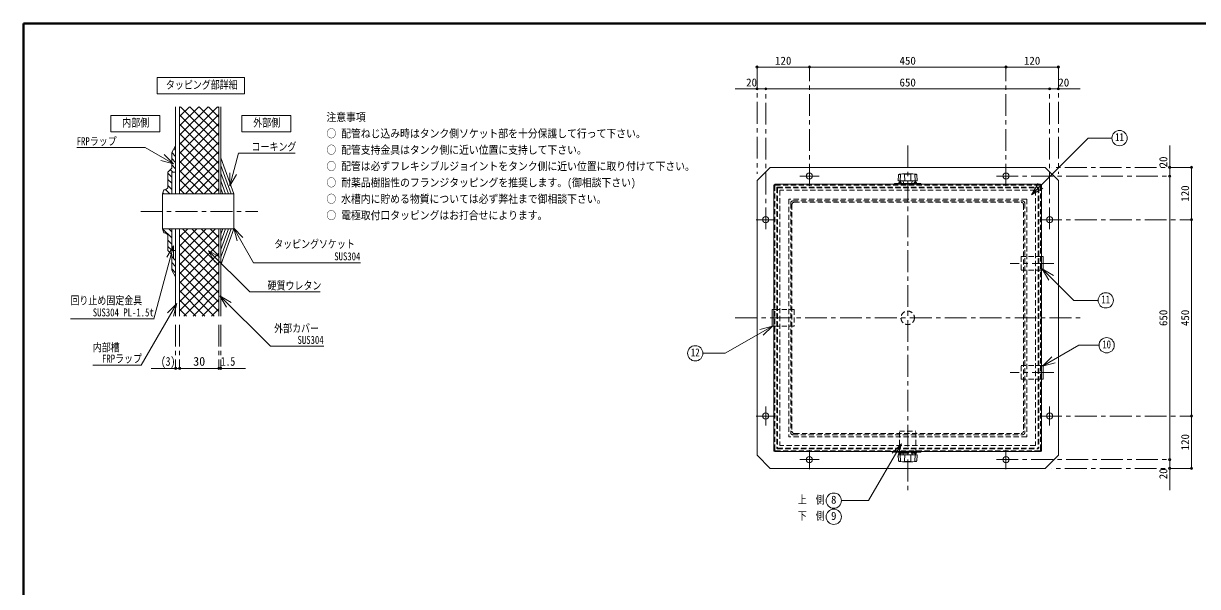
# Model space of a CAD drawing. Units: millimetres at full size, sheet at 1:10; some dimension numbers follow another scale. Extents: x -2123 to 1927, y -1358 to 1452.
# Drawn here: x -2123 to 566, y 161 to 1452 of the extents above; entities that cross this region are included whole.
import ezdxf
from ezdxf.enums import TextEntityAlignment as Align

# ---------------------------------------------------------------- set-up
doc = ezdxf.new("R2010")
doc.units = ezdxf.units.MM
doc.header["$LTSCALE"] = 10
doc.header["$PDMODE"] = 32
doc.header["$PDSIZE"] = 5
doc.linetypes.add('CHAIN1', pattern=[8, 5, -1, 1, -1])
doc.linetypes.add('DASHED1', pattern=[1.8, 1.2, -0.6])
doc.layers.add('0-0', color=7, linetype='Continuous', lineweight=18)
doc.styles.add('ＭＳ ゴシック', font='')
doc.styles.get('ＭＳ ゴシック').set_extended_font_data('MS Gothic')

msp = doc.modelspace()

# ---------------------------------------------------------------- linework, layer by layer
at = {"layer": '0-0', "color": 1, "lineweight": 40}
for p in [(-2122.8, -1358.09), (1927.2, 1451.91)]:
    msp.add_line(p, (-2122.8, 1451.91), dxfattribs=at)
at = {"layer": '0-0', "color": 4, "lineweight": 9}
for p, q in [((-442.8, 1351.91), (-322.8, 1351.91)), ((-322.8, 1351.91), (127.2, 1351.91)), ((127.2, 1351.91), (247.2, 1351.91)), ((-492.8, 1301.91), (-422.8, 1301.91)), ((-422.8, 1301.91), (227.2, 1301.91)), ((297.2, 1301.91), (227.2, 1301.91)), ((-1765.3, 1174.59), (-1678.81, 1261.08)), ((-1765.3, 1195.8), (-1700.02, 1261.08)), ((-1765.3, 1217.02), (-1721.24, 1261.08)), ((-1765.3, 1238.23), (-1742.45, 1261.08)), ((-1765.3, 1259.44), (-1763.66, 1261.08)), ((-1765.3, 1153.38), (-1675.3, 1243.38)), ((-1765.3, 1242.34), (-1675.3, 1152.34)), ((-1762.82, 1261.08), (-1675.3, 1173.56)), ((-1741.61, 1261.08), (-1675.3, 1194.77)), ((-1720.4, 1261.08), (-1675.3, 1215.98)), ((-1699.18, 1261.08), (-1675.3, 1237.2)), ((-1677.97, 1261.08), (-1675.3, 1258.41)), ((-1765.3, 1132.16), (-1675.3, 1222.16)), ((-1765.3, 1221.13), (-1675.3, 1131.13)), ((-1765.3, 1110.95), (-1675.3, 1200.95)), ((-1765.3, 1199.92), (-1675.3, 1109.92)), ((-1778, 1164.92), (-1774.3, 1161.22)), ((-1765.3, 1089.74), (-1675.3, 1179.74)), ((-1765.3, 1178.7), (-1675.3, 1088.7)), ((-1765.3, 1068.52), (-1675.3, 1158.52)), ((-1765.3, 1157.49), (-1675.3, 1067.49)), ((502.2, 1171.91), (502.2, 1101.91)), ((-1783.3, 1156.08), (-1774.3, 1147.08)), ((-1783.3, 1141.94), (-1774.3, 1132.94)), ((-1765.3, 1136.28), (-1690.1, 1061.08)), ((-1751.53, 1061.08), (-1675.3, 1137.31)), ((-1792.3, 1108.51), (-1783.3, 1099.51)), ((-1786.51, 1116.87), (-1780.73, 1111.08)), ((-1783.3, 1127.8), (-1774.3, 1118.8)), ((-1765.3, 1115.06), (-1711.32, 1061.08)), ((-1730.32, 1061.08), (-1675.3, 1116.1)), ((-442.8, 1091.91), (-412.8, 1121.91)), ((217.2, 1121.91), (-412.8, 1121.91)), ((217.2, 1121.91), (247.2, 1091.91)), ((552.2, 1001.91), (552.2, 1121.91)), ((-1792.3, 1094.37), (-1783.3, 1085.37)), ((-1792.3, 1080.23), (-1783.3, 1071.23)), ((-1765.3, 1093.85), (-1732.53, 1061.08)), ((-1709.11, 1061.08), (-1675.3, 1094.88)), ((-442.8, 461.91), (-442.8, 1091.91)), ((247.2, 461.91), (247.2, 1091.91)), ((502.2, 451.91), (502.2, 1101.91)), ((-1803.59, 1063.23), (-1801.44, 1061.08)), ((-1796.8, 1070.58), (-1787.3, 1061.08)), ((-1765.3, 1072.64), (-1753.74, 1061.08)), ((-1687.89, 1061.08), (-1675.3, 1073.67)), ((552.2, 551.91), (552.2, 1001.91)), ((-1804.3, 981.08), (-1783.3, 960.08)), ((-1790.16, 981.08), (-1783.3, 974.22)), ((-1765.3, 898.82), (-1683.04, 981.08)), ((-1765.3, 920.03), (-1704.25, 981.08)), ((-1765.3, 941.24), (-1725.47, 981.08)), ((-1765.3, 962.46), (-1746.68, 981.08)), ((-1758.6, 981.08), (-1675.3, 897.79)), ((-1737.38, 981.08), (-1675.3, 919)), ((-1716.17, 981.08), (-1675.3, 940.21)), ((-1694.96, 981.08), (-1675.3, 961.42)), ((-1792.3, 954.94), (-1783.3, 945.94)), ((-1765.3, 877.6), (-1675.3, 967.6)), ((-1765.3, 966.57), (-1675.3, 876.57)), ((-1765.3, 856.39), (-1675.3, 946.39)), ((-1765.3, 945.36), (-1675.3, 855.36)), ((-1792.3, 940.8), (-1783.3, 931.8)), ((-1783.3, 917.65), (-1774.3, 908.65)), ((-1765.3, 835.18), (-1675.3, 925.18)), ((-1765.3, 924.15), (-1675.3, 834.15)), ((-1783.3, 903.51), (-1774.3, 894.51)), ((-1783.3, 889.37), (-1774.3, 880.37)), ((-1765.3, 813.96), (-1675.3, 903.96)), ((-1765.3, 902.93), (-1675.3, 812.93)), ((-1765.3, 792.75), (-1675.3, 882.75)), ((-1765.3, 881.72), (-1675.3, 791.72)), ((-1765.3, 860.51), (-1685.88, 781.08)), ((-1755.76, 781.08), (-1675.3, 861.54)), ((-1765.3, 839.29), (-1707.09, 781.08)), ((-1734.55, 781.08), (-1675.3, 840.33)), ((-1765.3, 818.08), (-1728.3, 781.08)), ((-1713.33, 781.08), (-1675.3, 819.11)), ((-1765.3, 796.87), (-1749.52, 781.08)), ((-1692.12, 781.08), (-1675.3, 797.9)), ((-1830.55, 661.08), (-1765.3, 661.08)), ((-1765.3, 661.08), (-1675.3, 661.08)), ((-1675.3, 661.08), (-1614.55, 661.08)), ((552.2, 431.91), (552.2, 551.91)), ((-412.8, 431.91), (-442.8, 461.91)), ((247.2, 461.91), (217.2, 431.91)), ((-412.8, 431.91), (217.2, 431.91)), ((502.2, 381.91), (502.2, 451.91))]:
    msp.add_line(p, q, dxfattribs=at)
at = {"layer": '0-0', "color": 4, "linetype": 'CHAIN1', "lineweight": 9}
for p, q in [((-442.8, 1351.91), (-442.8, 1106.91)), ((-322.8, 1079.91), (-322.8, 1351.91)), ((127.2, 1079.91), (127.2, 1351.91)), ((247.2, 1351.91), (247.2, 1106.91)), ((-422.8, 979.91), (-422.8, 1301.91)), ((227.2, 979.91), (227.2, 1301.91)), ((-97.8, 1171.91), (-97.8, 381.91)), ((552.2, 1121.91), (232.2, 1121.91)), ((-344.8, 1101.91), (-300.8, 1101.91)), ((105.2, 1101.91), (502.2, 1101.91)), ((-1854.3, 1021.08), (-1586.3, 1021.08)), ((-444.8, 1001.91), (-400.8, 1001.91)), ((205.2, 1001.91), (552.2, 1001.91)), ((237.2, 901.91), (137.2, 901.91)), ((-1774.3, 761.08), (-1774.3, 661.08)), ((-1765.3, 761.08), (-1765.3, 661.08)), ((-1675.3, 761.08), (-1675.3, 661.08)), ((-1670.8, 761.08), (-1670.8, 661.08)), ((-492.8, 776.91), (297.2, 776.91)), ((237.2, 651.91), (137.2, 651.91)), ((-422.8, 529.91), (-422.8, 573.91)), ((227.2, 529.91), (227.2, 573.91)), ((-444.8, 551.91), (-400.8, 551.91)), ((205.2, 551.91), (552.2, 551.91)), ((-322.8, 429.91), (-322.8, 473.91)), ((127.2, 429.91), (127.2, 473.91)), ((-344.8, 451.91), (-300.8, 451.91)), ((105.2, 451.91), (502.2, 451.91)), ((552.2, 431.91), (232.2, 431.91))]:
    msp.add_line(p, q, dxfattribs=at)
at = {"layer": '0-0', "color": 3}
for p, q in [((-1810.3, 1241.08), (-1922.8, 1241.08)), ((-1810.3, 1203.58), (-1810.3, 1241.08)), ((-1510.3, 1241.08), (-1622.8, 1241.08)), ((-1622.8, 1203.58), (-1622.8, 1241.08)), ((-1510.3, 1203.58), (-1510.3, 1241.08)), ((-1510.3, 1203.58), (-1622.8, 1203.58))]:
    msp.add_line(p, q, dxfattribs=at)
at = {"layer": '0-0'}
for p, q in [((-1774.3, 1261.08), (-1774.3, 1061.08)), ((-1765.3, 1261.08), (-1765.3, 1061.08)), ((-1675.3, 1261.08), (-1675.3, 1061.08)), ((-1670.8, 1261.08), (-1670.8, 1061.08)), ((185.67, 1059.05), (315.68, 1189.06)), ((369.94, 1189.06), (315.68, 1189.06)), ((-1844.22, 1167.25), (-2000.89, 1167.25)), ((-1779.49, 1129.88), (-1844.22, 1167.25)), ((-1774.3, 1171.08), (-1783.3, 1156.08)), ((-1779.49, 1129.88), (-1808.47, 1137.64)), ((-1779.49, 1129.88), (-1800.7, 1151.09)), ((-1783.3, 1156.08), (-1783.3, 1120.08)), ((-1640.8, 1061.08), (-1670.8, 1143.5)), ((-1650.16, 1079.72), (-1630.09, 1154.64)), ((-1630.09, 1154.64), (-1500.51, 1154.64)), ((-1783.3, 1120.08), (-1792.3, 1111.08)), ((-1792.3, 1111.08), (-1792.3, 1075.08)), ((-1783.3, 1111.08), (-1774.3, 1111.08)), ((-1783.3, 1111.08), (-1783.3, 1061.08)), ((-1647.19, 1061.08), (-1670.8, 1125.96)), ((-1653.57, 1061.08), (-1670.8, 1108.42)), ((-1650.16, 1079.72), (-1650.16, 1109.72)), ((-1650.16, 1079.72), (-1635.16, 1105.71)), ((-119.26, 1091.43), (-118.84, 1104.58)), ((-109.56, 1106.9), (-116.95, 1106.51)), ((-114.74, 1090.91), (-114.25, 1105.46)), ((-109.04, 1106.91), (-86.56, 1106.91)), ((-104.66, 1090.91), (-105.14, 1105.46)), ((-90.95, 1090.91), (-90.46, 1105.46)), ((-86.04, 1106.9), (-78.66, 1106.51)), ((-80.87, 1090.91), (-81.35, 1105.46)), ((-76.34, 1091.43), (-76.76, 1104.58)), ((-1659.96, 1061.08), (-1670.8, 1090.88)), ((-404.3, 1081.41), (-404.3, 472.41)), ((-402.3, 1083.41), (206.7, 1083.41)), ((-127.8, 1083.41), (-127.8, 1084.91)), ((-67.8, 1084.91), (-127.8, 1084.91)), ((-118.76, 1090.91), (-76.84, 1090.91)), ((-112.8, 1086.91), (-117.8, 1086.91)), ((-117.8, 1086.91), (-117.8, 1084.91)), ((-115.3, 1086.91), (-115.3, 1084.91)), ((-113.8, 1086.91), (-113.8, 1088.42)), ((-112.8, 1086.91), (-112.8, 1084.91)), ((-107.34, 1085.37), (-107.8, 1090.91)), ((-88.26, 1085.37), (-87.8, 1090.91)), ((-82.8, 1086.91), (-77.8, 1086.91)), ((-82.8, 1086.91), (-82.8, 1084.91)), ((-81.8, 1086.91), (-81.8, 1088.42)), ((-80.3, 1086.91), (-80.3, 1084.91)), ((-77.8, 1086.91), (-77.8, 1084.91)), ((-67.8, 1083.41), (-67.8, 1084.91)), ((185.67, 1059.05), (200.67, 1085.03)), ((208.7, 1081.41), (208.7, 472.41)), ((-1801.3, 1070.08), (-1804.3, 1061.08)), ((-1804.3, 1061.08), (-1804.3, 981.08)), ((-1804.3, 1061.08), (-1640.8, 1061.08)), ((-1801.3, 1070.08), (-1797.3, 1070.08)), ((-1797.3, 1070.08), (-1792.3, 1075.08)), ((-1666.34, 1061.08), (-1670.8, 1073.33)), ((-1640.8, 1061.08), (-1640.8, 981.08)), ((185.67, 1059.05), (211.65, 1074.05)), ((-1801.3, 972.08), (-1804.3, 981.08)), ((-1804.3, 981.08), (-1640.8, 981.08)), ((-1801.3, 972.08), (-1797.3, 972.08)), ((-1797.3, 972.08), (-1792.3, 967.08)), ((-1774.3, 981.08), (-1774.3, 781.08)), ((-1765.3, 981.08), (-1765.3, 781.08)), ((-1675.3, 981.08), (-1675.3, 781.08)), ((-1670.8, 981.08), (-1670.8, 781.08)), ((-1640.8, 981.08), (-1670.8, 898.66)), ((-1647.19, 981.08), (-1670.8, 916.2)), ((-1653.57, 981.08), (-1670.8, 933.74)), ((-1659.96, 981.08), (-1670.8, 951.28)), ((-1666.34, 981.08), (-1670.8, 968.83)), ((-1641.37, 982.19), (-1633.6, 953.21)), ((-1641.37, 982.19), (-1620.15, 960.98)), ((-1641.37, 982.19), (-1595.85, 903.34)), ((-1779.32, 941.93), (-1824.11, 774.76)), ((-1779.32, 941.93), (-1794.32, 915.95)), ((-1792.3, 931.08), (-1792.3, 967.08)), ((-1779.32, 941.93), (-1779.32, 911.93)), ((-1783.3, 922.08), (-1792.3, 931.08)), ((-1783.3, 886.08), (-1783.3, 922.08)), ((-1699.2, 930.88), (-1673.22, 915.88)), ((-1699.2, 930.88), (-1684.2, 904.9)), ((-1699.2, 930.88), (-1604.63, 836.3)), ((212.2, 917.41), (208.7, 917.41)), ((212.2, 917.41), (212.2, 886.41)), ((-1351.08, 903.34), (-1595.85, 903.34)), ((210.17, 889.4), (236.15, 874.4)), ((210.17, 889.4), (282.49, 817.08)), ((210.17, 889.4), (225.17, 863.42)), ((-1774.3, 871.08), (-1783.3, 886.08)), ((208.7, 886.41), (212.2, 886.41)), ((-1604.63, 836.3), (-1443.7, 836.3)), ((-1771.51, 809.85), (-1852.96, 668.78)), ((-1771.51, 809.85), (-1792.72, 788.64)), ((-1771.51, 809.85), (-1779.27, 780.88)), ((-1672.79, 827.31), (-1646.81, 812.31)), ((-1672.79, 827.31), (-1657.79, 801.33)), ((-1672.79, 827.31), (-1557.21, 711.73)), ((282.49, 817.08), (338.25, 817.08)), ((-404.3, 795.91), (-407.8, 795.91)), ((-1823.74, 774.76), (-2015.23, 774.76)), ((-407.59, 758.21), (-515.95, 695.64)), ((-407.59, 758.21), (-436.57, 750.44)), ((-407.59, 758.21), (-428.8, 736.99)), ((-1435.26, 711.73), (-1557.21, 711.73)), ((211.26, 666.34), (293.89, 714.05)), ((340.33, 714.05), (293.89, 714.05)), ((-566.78, 695.64), (-515.95, 695.64)), ((211.26, 666.34), (232.47, 687.55)), ((211.26, 666.34), (240.24, 674.1)), ((-1852.96, 668.78), (-1963.92, 668.78)), ((208.7, 667.41), (212.2, 667.41)), ((212.2, 636.41), (212.2, 667.41)), ((212.2, 636.41), (208.7, 636.41)), ((-112.34, 488.28), (-187.65, 357.84)), ((-112.34, 488.28), (-133.55, 467.07)), ((-112.34, 488.28), (-120.1, 459.3)), ((-402.3, 470.41), (206.7, 470.41)), ((-127.8, 470.41), (-127.8, 468.91)), ((-67.8, 468.91), (-127.8, 468.91)), ((-119.26, 462.4), (-118.84, 449.25)), ((-118.76, 462.91), (-76.84, 462.91)), ((-117.8, 466.91), (-117.8, 468.91)), ((-112.8, 466.91), (-117.8, 466.91)), ((-115.3, 466.91), (-115.3, 468.91)), ((-114.74, 462.91), (-114.25, 448.37)), ((-113.8, 466.91), (-113.8, 465.4)), ((-112.8, 466.91), (-112.8, 468.91)), ((-112.8, 466.91), (-107.47, 466.91)), ((-107.34, 468.45), (-107.8, 462.91)), ((-104.66, 462.91), (-105.14, 448.37)), ((-90.95, 462.91), (-90.46, 448.37)), ((-88.26, 468.45), (-87.8, 462.91)), ((-82.8, 466.91), (-88.13, 466.91)), ((-82.8, 466.91), (-82.8, 468.91)), ((-82.8, 466.91), (-77.8, 466.91)), ((-81.8, 466.91), (-81.8, 465.4)), ((-80.87, 462.91), (-81.35, 448.37)), ((-80.3, 466.91), (-80.3, 468.91)), ((-77.8, 466.91), (-77.8, 468.91)), ((-76.34, 462.4), (-76.76, 449.25)), ((-67.8, 470.41), (-67.8, 468.91)), ((-109.56, 446.93), (-116.95, 447.32)), ((-109.04, 446.91), (-86.56, 446.91)), ((-86.04, 446.93), (-78.66, 447.32)), ((-187.65, 357.84), (-249.65, 357.84))]:
    msp.add_line(p, q, dxfattribs=at)
at = {"layer": '0-0', "color": 4, "linetype": 'DASHED1', "lineweight": 9}
for p, q in [((-402.3, 1080.41), (-402.3, 473.41)), ((-401.3, 1081.41), (205.7, 1081.41)), ((-396.3, 1076.91), (200.7, 1076.91)), ((206.7, 1080.41), (206.7, 473.41)), ((-397.8, 1075.41), (-397.8, 478.41)), ((-396.3, 1074.66), (-396.3, 479.16)), ((-395.55, 1075.41), (199.95, 1075.41)), ((-390.3, 1069.41), (-390.3, 484.41)), ((194.7, 1069.41), (-390.3, 1069.41)), ((-370.3, 1049.41), (-370.3, 504.41)), ((174.7, 1049.41), (-370.3, 1049.41)), ((174.7, 1049.41), (174.7, 504.41)), ((194.7, 1069.41), (194.7, 484.41)), ((200.7, 1074.66), (200.7, 479.16)), ((202.2, 1075.41), (202.2, 478.41)), ((-365.8, 1039.91), (-365.8, 513.91)), ((-362.8, 1036.91), (-362.8, 516.91)), ((-360.8, 1044.91), (165.2, 1044.91)), ((-357.8, 1041.91), (162.2, 1041.91)), ((167.2, 1036.91), (167.2, 516.91)), ((170.2, 1039.91), (170.2, 513.91)), ((162.2, 917.41), (162.2, 886.41)), ((208.7, 917.41), (162.2, 917.41)), ((208.7, 886.41), (162.2, 886.41)), ((-404.3, 795.91), (-357.8, 795.91)), ((-357.8, 795.91), (-357.8, 757.91)), ((-404.3, 757.91), (-357.8, 757.91)), ((208.7, 667.41), (162.2, 667.41)), ((162.2, 636.41), (162.2, 667.41)), ((208.7, 636.41), (162.2, 636.41)), ((-357.8, 511.91), (162.2, 511.91)), ((-116.8, 466.91), (-116.8, 516.91)), ((-116.8, 516.91), (-78.8, 516.91)), ((-78.8, 466.91), (-78.8, 516.91)), ((194.7, 484.41), (-390.3, 484.41)), ((174.7, 504.41), (-370.3, 504.41)), ((-360.8, 508.91), (165.2, 508.91)), ((-401.3, 472.41), (205.7, 472.41)), ((-396.3, 476.91), (200.7, 476.91)), ((-395.55, 478.41), (199.95, 478.41)), ((-107.47, 466.91), (-88.13, 466.91))]:
    msp.add_line(p, q, dxfattribs=at)
at = {"layer": '0-0', "color": 3}
msp.add_lwpolyline([(-1816.55, 1327.75), (-1616.55, 1327.75), (-1616.55, 1290.25), (-1816.55, 1290.25)], close=True, dxfattribs=at)
msp.add_lwpolyline([(-1810.3, 1203.58), (-1922.8, 1203.58), (-1922.8, 1241.08)], dxfattribs=at)
at = {"layer": '0-0'}
for points in [[(-116.8, 1086.91), (-116.8, 1088.42), (-113.8, 1088.42)], [(-78.8, 1086.91), (-78.8, 1088.42), (-81.8, 1088.42)], [(-1783.3, 981.08), (-1783.3, 931.08), (-1774.3, 931.08)], [(-404.3, 757.91), (-407.8, 757.91), (-407.8, 795.91)], [(-116.8, 466.91), (-116.8, 465.4), (-113.8, 465.4)], [(-78.8, 466.91), (-78.8, 465.4), (-81.8, 465.4)]]:
    msp.add_lwpolyline(points, dxfattribs=at)
for centre in [(387.44, 1189.06), (355.75, 817.08), (357.83, 714.05), (-584.28, 695.64), (-267.15, 357.84), (-267.15, 320.84)]:
    msp.add_circle(centre, 17.5, dxfattribs=at)
at = {"layer": '0-0', "color": 4, "lineweight": 9}
for centre in [(-322.8, 1101.91), (127.2, 1101.91), (-422.8, 1001.91), (227.2, 1001.91), (-422.8, 551.91), (227.2, 551.91), (-322.8, 451.91), (127.2, 451.91)]:
    msp.add_circle(centre, 7, dxfattribs=at)
at = {"layer": '0-0', "color": 4, "linetype": 'DASHED1', "lineweight": 9}
msp.add_circle((-97.8, 776.91), 15.5, dxfattribs=at)
at = {"layer": '0-0'}
for centre, radius, start, end in [((-116.84, 1104.51), 2, 93.01913, 178.15415), ((-117.31, 1103.84), 2.07, 93.02757, 128.73305), ((-117.23, 1095.96), 9.96, 72.62002, 91.09064), ((-109.04, 1096.91), 10, 90, 93.01913), ((-104.64, 1105.48), 0.5, 97.29873, 181.90915), ((-97.8, 1052.08), 54.34, 82.70127, 97.29873), ((-90.96, 1105.48), 0.5, 358.09085, 82.70127), ((-86.56, 1096.91), 10, 86.98087, 90), ((-78.38, 1095.96), 9.96, 88.90936, 107.37998), ((-78.76, 1104.51), 2, 1.84585, 86.98087), ((-78.3, 1103.84), 2.07, 51.26695, 86.97243), ((-402.3, 1081.41), 2, 90, 180), ((-118.76, 1091.41), 0.5, 178.15415, 270), ((-106.84, 1085.41), 0.5, 184.76364, 270), ((-88.76, 1085.41), 0.5, 270, 355.23636), ((-76.84, 1091.41), 0.5, 270, 1.84585), ((206.7, 1081.41), 2, 0, 90), ((-402.3, 472.41), 2, 180, 270), ((-118.76, 462.41), 0.5, 90, 181.84585), ((-106.84, 468.41), 0.5, 90, 175.23636), ((-88.76, 468.41), 0.5, 4.76364, 90), ((-76.84, 462.41), 0.5, 358.15415, 90), ((206.7, 472.41), 2, 270, 0), ((-116.84, 449.31), 2, 181.84585, 266.98087), ((-117.31, 449.98), 2.07, 231.26695, 266.97243), ((-117.23, 457.87), 9.96, 268.90936, 287.37998), ((-109.04, 456.91), 10, 266.98087, 270), ((-104.64, 448.35), 0.5, 178.09085, 262.70127), ((-97.8, 501.75), 54.34, 262.70127, 277.29873), ((-90.96, 448.35), 0.5, 277.29873, 1.90915), ((-86.56, 456.91), 10, 270, 273.01913), ((-78.38, 457.87), 9.96, 252.62002, 271.09064), ((-78.76, 449.31), 2, 273.01913, 358.15415), ((-78.3, 449.98), 2.07, 273.02757, 308.73305)]:
    msp.add_arc(centre, radius, start, end, dxfattribs=at)
at = {"layer": '0-0', "color": 4, "linetype": 'DASHED1', "lineweight": 9}
for centre, radius, start, end in [((-401.3, 1080.41), 1, 90, 180), ((-396.3, 1075.41), 1.5, 90, 180), ((200.7, 1075.41), 1.5, 0, 90), ((205.7, 1080.41), 1, 0, 90), ((-395.55, 1074.66), 0.75, 90, 180), ((199.95, 1074.66), 0.75, 0, 90), ((-360.8, 1039.91), 5, 90, 180), ((-357.8, 1036.91), 5, 90, 180), ((162.2, 1036.91), 5, 0, 90), ((165.2, 1039.91), 5, 0, 90), ((-360.8, 513.91), 5, 180, 270), ((-357.8, 516.91), 5, 180, 270), ((162.2, 516.91), 5, 270, 0), ((165.2, 513.91), 5, 270, 0), ((-401.3, 473.41), 1, 180, 270), ((-396.3, 478.41), 1.5, 180, 270), ((-395.55, 479.16), 0.75, 180, 270), ((199.95, 479.16), 0.75, 270, 0), ((200.7, 478.41), 1.5, 270, 0), ((205.7, 473.41), 1, 270, 0)]:
    msp.add_arc(centre, radius, start, end, dxfattribs=at)
at = {"layer": '0-0', "color": 1}
for p in [(-442.8, 1351.91), (-322.8, 1351.91), (127.2, 1351.91), (247.2, 1351.91), (-442.8, 1301.91), (-422.8, 1301.91), (227.2, 1301.91), (247.2, 1301.91), (502.2, 1121.91), (502.2, 1101.91), (552.2, 1121.91), (552.2, 1001.91), (-1774.3, 661.08), (-1765.3, 661.08), (-1675.3, 661.08), (-1670.8, 661.08), (552.2, 551.91), (502.2, 451.91), (502.2, 431.91), (552.2, 431.91)]:
    msp.add_point(p, dxfattribs=at)

# ---------------------------------------------------------------- texts
at = {"layer": '0-0', "style": 'ＭＳ ゴシック'}
for s, height, p in [('120', 18.33, (-401.55, 1351.91)), ('450', 18.33, (-116.55, 1351.91)), ('120', 18.33, (168.45, 1351.91)), ('20', 18.33, (-467.8, 1301.91)), ('650', 18.33, (-116.55, 1301.91)), ('20', 18.33, (247.2, 1301.91)), ('30', 20.16, (-1734.05, 661.08)), ('8', 18.33, (-273.4, 345.34)), ('9', 18.33, (-273.4, 308.34))]:
    msp.add_text(s, height=height, dxfattribs=at).set_placement(p, align=Align.BOTTOM_LEFT)
for s, height, width, p in [('タッピング部詳細', 18.33, 0.8, (-1796.55, 1296.5)), ('注意事項', 18.33, 0.9, (-1429.05, 1222.33)), ('内部側', 18.33, 0.8, (-1896.55, 1209.83)), ('外部側', 18.33, 0.8, (-1596.55, 1209.83)), ('○ 配管ねじ込み時はタンク側ソケット部を十分保護して行って下さい。', 18.33, 0.9, (-1429.05, 1184.83)), ('FRPラップ', 18.33, 0.8, (-2000.89, 1167.25)), ('11', 18.33, 0.8, (377.44, 1176.56)), ('コーキング', 18.33, 0.8, (-1600.51, 1154.64)), ('○ 配管支持金具はタンク側に近い位置に支持して下さい。', 18.33, 0.9, (-1429.05, 1147.33)), ('○ 配管は必ずフレキシブルジョイントをタンク側に近い位置に取り付けて下さい。', 18.33, 0.9, (-1429.05, 1109.83)), ('○ 耐薬品樹脂性のフランジタッピングを推奨します。(御相談下さい)', 18.33, 0.9, (-1429.05, 1072.33)), ('○ 水槽内に貯める物質については必ず弊社まで御相談下さい。', 18.33, 0.9, (-1429.05, 1034.83)), ('○ 電極取付口タッピングはお打合せによります。', 18.33, 0.9, (-1429.05, 997.33)), ('タッピングソケット', 18.33, 0.8, (-1548.68, 931.57)), ('SUS304', 18.33, 0.8, (-1411.08, 903.34)), ('硬質ウレタン', 18.33, 0.8, (-1563.7, 836.3)), ('回り止め固定金具', 18.33, 0.8, (-2015.23, 802.2)), ('11', 18.33, 0.8, (345.75, 804.58)), ('SUS304 PL-1.5t', 18.33, 0.8, (-1964.11, 774.76)), ('外部カバー', 18.33, 0.8, (-1548.82, 738.29)), ('SUS304', 18.33, 0.8, (-1495.26, 711.73)), ('内部槽', 18.33, 0.8, (-1963.92, 694.62)), ('12', 18.33, 0.8, (-594.28, 683.14)), ('10', 18.33, 0.8, (347.83, 701.55)), ('FRPラップ', 18.33, 0.8, (-1942.96, 668.78)), ('(3)', 20.16, 0.8, (-1808.05, 661.08)), ('1.5', 20.16, 0.8, (-1670.8, 661.08)), ('上\u3000側', 18.33, 0.8, (-349.65, 345.34)), ('下\u3000側', 18.33, 0.8, (-349.65, 308.34))]:
    msp.add_text(s, height=height, dxfattribs=dict(at, width=width)).set_placement(p, align=Align.BOTTOM_LEFT)
for s, p in [('20', (502.2, 1121.91)), ('120', (552.2, 1043.16)), ('650', (502.2, 758.16)), ('450', (552.2, 758.16)), ('120', (552.2, 473.16)), ('20', (502.2, 406.91))]:
    msp.add_text(s, height=18.33, rotation=90, dxfattribs=at).set_placement(p, align=Align.BOTTOM_LEFT)

doc.saveas('drawing.dxf')
